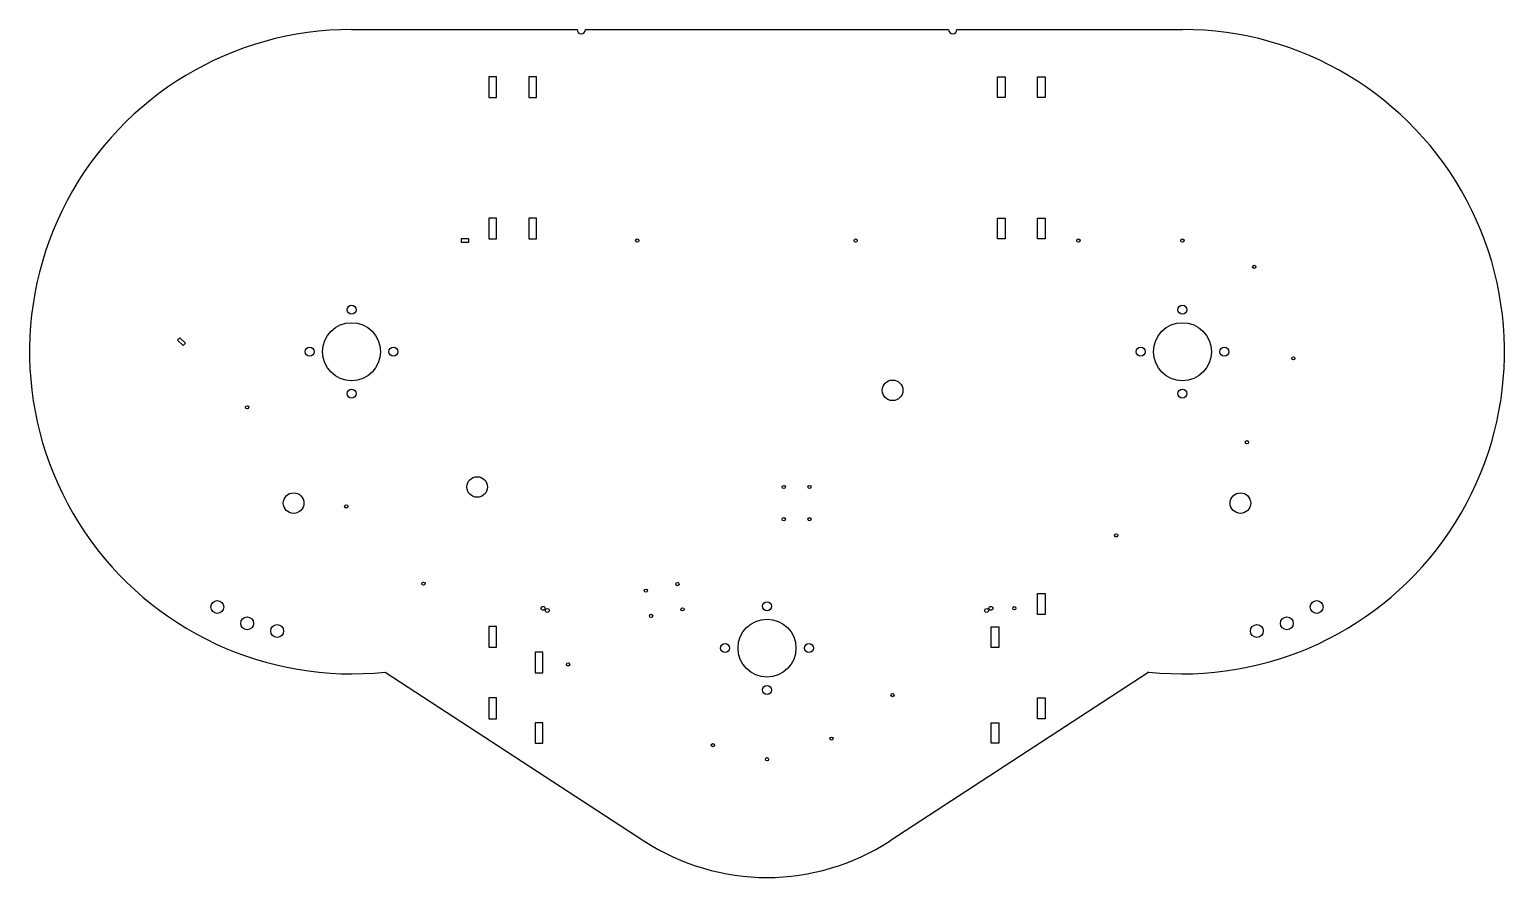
# Model space of a CAD drawing. Extents: x 5 to 2295, y 91 to 1407.
import ezdxf

# ---------------------------------------------------------------- set-up
doc = ezdxf.new("R2010")
doc.units = 0
doc.layers.get('0').update_dxf_attribs({"linetype": 'CONTINUOUS'})

msp = doc.modelspace()

# ---------------------------------------------------------------- linework, layer by layer
for p, q in [((505.3, 1407), (855.3, 1407)), ((868.4, 1407), (1432.2, 1407)), ((1445.2, 1407), (1795.3, 1407)), ((718.3, 1333.8), (718.3, 1301.5)), ((730.3, 1333.8), (718.3, 1333.8)), ((730.3, 1301.5), (730.3, 1333.8)), ((780.3, 1333.8), (780.3, 1301.5)), ((792.3, 1333.8), (780.3, 1333.8)), ((792.3, 1301.5), (792.3, 1333.8)), ((1508.3, 1301.5), (1508.3, 1333.8)), ((1508.3, 1333.8), (1520.3, 1333.8)), ((1520.3, 1333.8), (1520.3, 1301.5)), ((1570.3, 1301.5), (1570.3, 1333.8)), ((1570.3, 1333.8), (1582.3, 1333.8)), ((1582.3, 1333.8), (1582.3, 1301.5)), ((718.3, 1301.5), (730.3, 1301.5)), ((780.3, 1301.5), (792.3, 1301.5)), ((1520.3, 1301.5), (1508.3, 1301.5)), ((1582.3, 1301.5), (1570.3, 1301.5)), ((718.3, 1114.3), (718.3, 1082)), ((730.3, 1114.3), (718.3, 1114.3)), ((730.3, 1082), (730.3, 1114.3)), ((780.3, 1114.3), (780.3, 1082)), ((792.3, 1114.3), (780.3, 1114.3)), ((792.3, 1082), (792.3, 1114.3)), ((1508.3, 1082), (1508.3, 1114.3)), ((1508.3, 1114.3), (1520.3, 1114.3)), ((1520.3, 1114.3), (1520.3, 1082)), ((1570.3, 1082), (1570.3, 1114.3)), ((1570.3, 1114.3), (1582.3, 1114.3)), ((1582.3, 1114.3), (1582.3, 1082)), ((675.3, 1082), (675.3, 1077)), ((687.3, 1082), (675.3, 1082)), ((675.3, 1077), (687.3, 1077)), ((687.3, 1077), (687.3, 1082)), ((718.3, 1082), (730.3, 1082)), ((780.3, 1082), (792.3, 1082)), ((1520.3, 1082), (1508.3, 1082)), ((1582.3, 1082), (1570.3, 1082)), ((235.3, 925), (238.8, 928.5)), ((235.3, 925), (243.8, 916.5)), ((238.8, 928.5), (247.3, 920)), ((243.8, 916.5), (247.3, 920)), ((1570.3, 499.2), (1570.3, 531.5)), ((1570.3, 531.5), (1582.3, 531.5)), ((1582.3, 531.5), (1582.3, 499.2)), ((1582.3, 499.2), (1570.3, 499.2)), ((718.3, 480.6), (718.3, 448.3)), ((730.3, 480.6), (718.3, 480.6)), ((730.3, 448.3), (730.3, 480.6)), ((1498.3, 447.7), (1498.3, 480)), ((1498.3, 480), (1510.3, 480)), ((1510.3, 480), (1510.3, 447.7)), ((718.3, 448.3), (730.3, 448.3)), ((790.3, 440.7), (790.3, 408.4)), ((802.3, 440.7), (790.3, 440.7)), ((802.3, 408.4), (802.3, 440.7)), ((1510.3, 447.7), (1498.3, 447.7)), ((557.5, 409.7), (959.1, 147.8)), ((790.3, 408.4), (802.3, 408.4)), ((1743, 409.7), (1341.5, 147.8)), ((718.3, 369.6), (718.3, 337.3)), ((730.3, 369.6), (718.3, 369.6)), ((730.3, 337.3), (730.3, 369.6)), ((1570.3, 337.3), (1570.3, 369.6)), ((1570.3, 369.6), (1582.3, 369.6)), ((1582.3, 369.6), (1582.3, 337.3)), ((718.3, 337.3), (730.3, 337.3)), ((790.3, 330.9), (790.3, 299.3)), ((802.3, 330.9), (790.3, 330.9)), ((802.3, 299.3), (802.3, 330.9)), ((1498.3, 299.3), (1498.3, 330.9)), ((1498.3, 330.9), (1510.3, 330.9)), ((1510.3, 330.9), (1510.3, 299.3)), ((1582.3, 337.3), (1570.3, 337.3)), ((790.3, 299.3), (802.3, 299.3)), ((1510.3, 299.3), (1498.3, 299.3))]:
    msp.add_line(p, q)
for centre, radius in [((948.8, 1079.5), 2.5), ((1287.9, 1079.5), 2.5), ((1633.8, 1079.5), 2.5), ((1795.3, 1079.5), 2.5), ((1906.7, 1038.7), 2.5), ((505.3, 972), 7), ((1795.3, 972), 7), ((505.3, 907), 45), ((1795.3, 907), 45), ((440.3, 907), 7), ((570.3, 907), 7), ((1730.3, 907), 7), ((1860.3, 907), 7), ((1967.5, 896.6), 2.5), ((505.3, 842), 7), ((1345.3, 847), 16), ((1795.3, 842), 7), ((343.1, 820.7), 2.5), ((1895.4, 766.5), 2.5), ((700.3, 697), 16), ((415.3, 672), 16), ((1176.3, 697), 2.5), ((1216.3, 697), 2.5), ((1885.3, 672), 16), ((497, 666.8), 2.5), ((1176.3, 647), 2.5), ((1216.3, 647), 2.5), ((1692.5, 621.8), 2.5), ((616.8, 547), 2.52), ((962.2, 536.2), 2.5), ((1011.2, 546.3), 2.5), ((296.9, 510.8), 10), ((802.6, 508.8), 3), ((809.3, 505.4), 3), ((1019.2, 507.1), 2.5), ((1150.3, 512), 7), ((1491.2, 505.4), 3), ((1497.9, 508.8), 3), ((1534.2, 508.9), 2.5), ((2003.7, 510.8), 10), ((343.2, 485.4), 10), ((389.8, 473.6), 10), ((970.3, 497), 2.5), ((1150.3, 447), 45), ((1910.8, 473.6), 10), ((1957.4, 485.4), 10), ((1085.3, 447), 7), ((1215.3, 447), 7), ((841.5, 421.7), 2.5), ((1150.3, 382), 7), ((1345.1, 374), 2.5), ((1066.3, 296.3), 2.5), ((1250.4, 306.5), 2.5), ((1150.3, 274.5), 2.5)]:
    msp.add_circle(centre, radius)
for centre, radius, start, end in [((505.3, 907), 500, 90, 276), ((861.9, 1407), 6.51, 180, 360), ((1438.7, 1407), 6.51, 180, 0), ((1795.3, 907), 500, 264, 90), ((1150.3, 441), 350, 236.8859, 303.1141)]:
    msp.add_arc(centre, radius, start, end)

doc.saveas('drawing.dxf')
